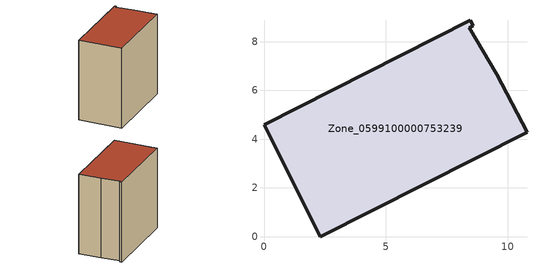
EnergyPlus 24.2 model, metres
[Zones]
Zone_0599100000753239
 floor ground (C_G): 0,4.58 8.47,8.87 8.58,8.65 8.43,8.58 9.56,6.66 10.79,4.29 2.32,0 z3.31
 wall outside (C_F): 10.79,4.29 9.56,6.66 8.43,8.58 8.58,8.65 8.47,8.87 0,4.58 2.32,0 10.79,4.29 z3.31:12.93
 roof outside (C_R): 9.56,6.66 8.43,8.58 8.58,8.65 8.47,8.87 0,4.58 2.32,0 10.79,4.29 z12.93
[BUILDING]
Pand.0599100000753239: North Axis=0; Terrain=City; Loads Convergence Tolerance Value=0.04; Temperature Convergence Tolerance Value=0.4; Solar Distribution=FullExterior; Maximum Number of Warmup Days=25; Minimum Number of Warmup Days=1
[Site:Location]
Rotterdam.The.Hague.AP_ZH_NLD Design_Conditions: Latitude=51.96; Longitude=4.45; Time Zone=1; Elevation=-4.5
[SITE:GROUNDTEMPERATURE:BUILDINGSURFACE]
18, 18, 18, 18, 18, 18, 18, 18, 18, 18, 18, 18
[MATERIAL] Thermal Absorptance=0.9; Solar Absorptance=0.7; Visible Absorptance=0.7
Name | Roughness | Thickness | Conductivity | Density | Specific Heat
G.TI.2006-2014 | MediumSmooth | 0.15 | 0.06 | 540 | 1210
F.TI.2006-2014 | Rough | 0.3 | 0.12 | 1920 | 840
R.TI.2006-2014 | MediumRough | 0.2 | 0.08 | 1500 | 1000
[CONSTRUCTION]
C_G: G.TI.2006-2014
C_F: F.TI.2006-2014
C_R: R.TI.2006-2014
[ZONE]
Zone_0599100000753239: Type=1; Multiplier=1; Ceiling Height=Autocalculate; Volume=Autocalculate; Floor Area=autocalculate; Part of Total Floor Area=Yes
[ZONEINFILTRATION:DESIGNFLOWRATE]
Infil_Zone_0599100000753239: Zone or ZoneList or Space or SpaceList=Zone_0599100000753239; Schedule=AlwaysOn; Design Flow Rate Calculation Method=Flow/Area; Flow Rate per Floor Area=0.0015; Constant Term Coefficient=1; Temperature Term Coefficient=0; Velocity Term Coefficient=0; Velocity Squared Term Coefficient=0
[HVACTEMPLATE:ZONE:IDEALLOADSAIRSYSTEM]
Zone_0599100000753239: Maximum Heating Supply Air Temperature=50; Minimum Cooling Supply Air Temperature=13; Maximum Heating Supply Air Humidity Ratio=0.0156; Minimum Cooling Supply Air Humidity Ratio=0.0077; Heating Limit=NoLimit; Cooling Limit=NoLimit; Dehumidification Control Type=ConstantSensibleHeatRatio; Cooling Sensible Heat Ratio=0.7; Dehumidification Setpoint=60; Humidification Control Type=None; Humidification Setpoint=30; Outdoor Air Method=None; Outdoor Air Flow Rate per Person=0.00944; Outdoor Air Flow Rate per Zone Floor Area=0; Outdoor Air Flow Rate per Zone=0; Demand Controlled Ventilation Type=None; Outdoor Air Economizer Type=NoEconomizer; Heat Recovery Type=None; Sensible Heat Recovery Effectiveness=0.7; Latent Heat Recovery Effectiveness=0.65
[ZONECONTROL:THERMOSTAT]
ThermostatControl_Zone_0599100000753239: Zone or ZoneList=Zone_0599100000753239; Control Type Schedule=DualSetpointControlType; Control 1=Thermostat_Zone_0599100000753239; Temperature Difference Between Cutout And Setpoint=0
[THERMOSTATSETPOINT:DUALSETPOINT]
Thermostat_Zone_0599100000753239: Heating Setpoint Temperature Schedule=HeatingSetpoint_Zone_0599100000753239; Cooling Setpoint Temperature Schedule=CoolingSetpoint_Zone_0599100000753239
[SCHEDULE:COMPACT]
HeatingSetpoint_Zone_0599100000753239: Through: 12/31, For: AllDays, Until: 24:00, 21
CoolingSetpoint_Zone_0599100000753239: Through: 12/31, For: AllDays, Until: 24:00, 24
DualSetpointControlType: Through: 12/31, For: AllDays, Until: 24:00, 4
AlwaysOn: Through: 12/31, For: AllDays, Until: 24:00, 1
